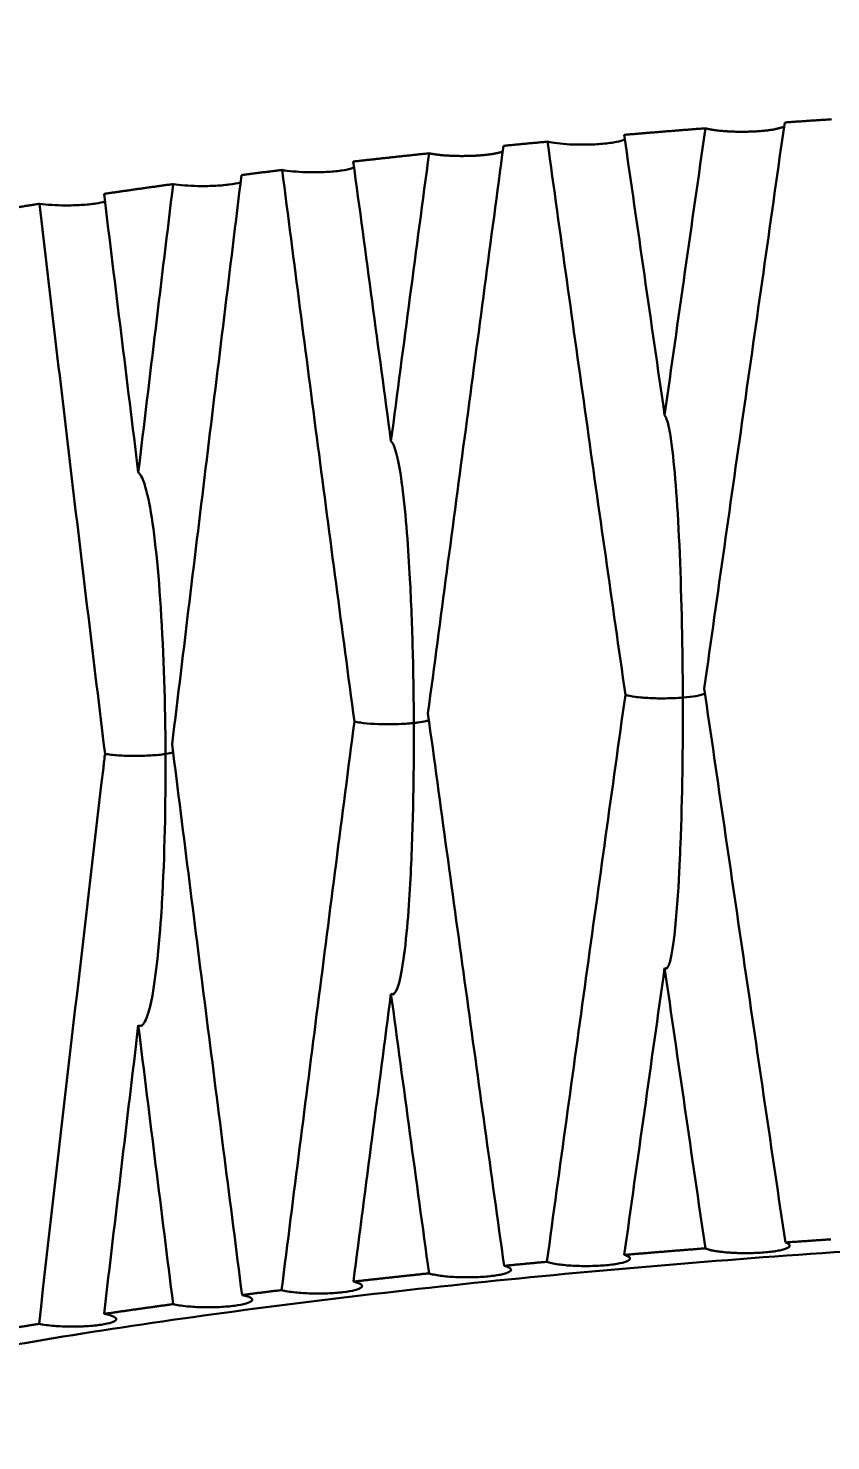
# Model space of a CAD drawing. Header units: millimetres. Extents: x 577 to 7172, y 252 to 2707.
# Drawn here: x 5029.68 to 5035.33, y 1677.77 to 1687.71 of the extents above; entities that cross this region are included whole.
import ezdxf

# ---------------------------------------------------------------- set-up
doc = ezdxf.new("R2010")
doc.units = ezdxf.units.MM
doc.header["$MEASUREMENT"] = 0
doc.layers.add('외형선(ISO)', color=7, linetype='Continuous', lineweight=30)
doc.layers.add('치수(ISO)', color=7, linetype='Continuous', lineweight=25)
doc.styles.add('굴림', font='')
doc.styles.get('굴림').set_extended_font_data('援대┝')
doc.dimstyles.new('기본값 (ISO)', dxfattribs={"dimscale": 10, "dimtxt": 3, "dimasz": 2.5, "dimexe": 3.175, "dimexo": 0, "dimgap": 0.762, "dimtad": 1, "dimtoh": 1, "dimdec": 0, "dimzin": 1, "dimdsep": 46, "dimtxsty": '굴림', "dimcen": 0.5, "dimazin": 0, "dimtfac": 1, "dimtdec": 4, "dimtix": 1, "dimtmove": 1, "dimatfit": 3, "dimfxl": 1, "dimtolj": 1, "dimtzin": 1, "dimarcsym": 0})

# ---------------------------------------------------------------- blocks, each defined once
blk = doc.blocks.new('*D7')
at = {"layer": 'Defpoints', "color": 0}
for p in [(4619.2588, 1788.1141), (5041.6141, 1788.1141), (5031.1175, 460.4741)]:
    blk.add_point(p, dxfattribs=at)
at = {"layer": '치수(ISO)', "color": 0, "lineweight": -2}
for p, q in [((5041.6141, 1788.1141), (4587.5088, 1788.1141)), ((4619.2588, 485.4741), (4619.2588, 1763.1141)), ((5031.1175, 460.4741), (4587.5088, 460.4741))]:
    blk.add_line(p, q, dxfattribs=at)
at = {"layer": '치수(ISO)', "color": 0}
for points in [[(4623.4254, 1763.1141), (4615.0921, 1763.1141), (4619.2588, 1788.1141)], [(4615.0921, 485.4741), (4623.4254, 485.4741), (4619.2588, 460.4741)]]:
    blk.add_solid(points, dxfattribs=at)
at = {"layer": '치수(ISO)', "color": 0, "insert": (4596.6388, 1124.2941), "char_height": 30, "attachment_point": 5, "rotation": 90, "style": '굴림'}
blk.add_mtext('\\A1;1328', dxfattribs=at)
blk = doc.blocks.new('*D8')
at = {"layer": 'Defpoints', "color": 0}
for p in [(4733.3918, 1788.1141), (5041.6141, 1788.1141), (4944.6141, 503.6741)]:
    blk.add_point(p, dxfattribs=at)
at = {"layer": '치수(ISO)', "color": 0, "lineweight": -2}
for p, q in [((5041.6141, 1788.1141), (4701.6418, 1788.1141)), ((4733.3918, 528.6741), (4733.3918, 1763.1141)), ((4944.6141, 503.6741), (4701.6418, 503.6741))]:
    blk.add_line(p, q, dxfattribs=at)
at = {"layer": '치수(ISO)', "color": 0}
for points in [[(4737.5585, 1763.1141), (4729.2251, 1763.1141), (4733.3918, 1788.1141)], [(4729.2251, 528.6741), (4737.5585, 528.6741), (4733.3918, 503.6741)]]:
    blk.add_solid(points, dxfattribs=at)
at = {"layer": '치수(ISO)', "color": 0, "insert": (4710.7718, 1145.8941), "char_height": 30, "attachment_point": 5, "rotation": 90, "style": '굴림'}
blk.add_mtext('\\A1;1284', dxfattribs=at)

msp = doc.modelspace()

# ---------------------------------------------------------------- linework, layer by layer
at = {"layer": '외형선(ISO)'}
for points, weights in [([(5034.45, 1687.0052), (5034.1618, 1686.983), (5033.8784, 1686.959)], [0.882401799932, 0.879483172227, 0.876859825539]), ([(5035.3369, 1687.0686), (5035.1716, 1687.0577), (5035.0078, 1687.0462)], [0.892049238172, 0.890137339626, 0.888320395633]), ([(5033.339, 1686.9113), (5033.183, 1686.8969), (5033.0288, 1686.8819)], [0.872119485705, 0.870820543489, 0.869612479342]), ([(5032.5054, 1686.8292), (5032.2357, 1686.801), (5031.972, 1686.7711)], [0.86575152632, 0.863887319636, 0.862308014403]), ([(5031.4716, 1686.7121), (5031.3274, 1686.6945), (5031.1853, 1686.6764)], [0.859546251705, 0.858818439477, 0.858179017524]), ([(5030.7044, 1686.6128), (5030.4574, 1686.5789), (5030.2177, 1686.5436)], [0.856250014971, 0.855382133067, 0.854793570376]), ([(5029.7642, 1686.4743), (5029.634, 1686.4537), (5029.5062, 1686.4327)], [0.853921525831, 0.853742204759, 0.853650232149]), ([(5035.3321, 1679.1873), (5035.1717, 1679.1767), (5035.0125, 1679.1656)], [0.891993557578, 0.890138588029, 0.888373131932]), ([(5034.4495, 1679.1242), (5034.1618, 1679.102), (5033.879, 1679.078)], [0.882396477433, 0.87948342454, 0.876864580004]), ([(5033.3345, 1679.0299), (5033.1831, 1679.0159), (5033.0333, 1679.0014)], [0.872081686339, 0.870821793668, 0.86964757156]), ([(5032.5049, 1678.9482), (5032.2357, 1678.92), (5031.9725, 1678.8901)], [0.865748130706, 0.863887572147, 0.862310880084]), ([(5031.4674, 1678.8306), (5031.3274, 1678.8135), (5031.1894, 1678.7959)], [0.859525093665, 0.858819690151, 0.858197611964]), ([(5030.704, 1678.7317), (5030.4574, 1678.698), (5030.2181, 1678.6627)], [0.856248436069, 0.855382385614, 0.854794639698]), ([(5029.7604, 1678.5928), (5029.634, 1678.5727), (5029.5099, 1678.5523)], [0.853916329956, 0.853743455452, 0.853652924163])]:
    msp.add_rational_spline(points, weights, degree=2, dxfattribs=at)
for points, knots in [([(5034.45, 1687.0052), (5034.4019, 1686.669), (5034.3539, 1686.3325), (5034.2583, 1685.6598), (5034.2106, 1685.3233), (5034.1631, 1684.9868)], [0.000001, 0.000001, 0.000001, 0.000001, 0.1024871, 0.1024871, 0.2049823, 0.2049823, 0.2049823, 0.2049823]), ([(5034.4417, 1683.0645), (5034.536, 1683.7287), (5034.6304, 1684.3924), (5034.8193, 1685.7195), (5034.9137, 1686.3833), (5035.0078, 1687.0462)], [0, 0, 0, 0, 0.2024215, 0.2024215, 0.4049267, 0.4049267, 0.4049267, 0.4049267]), ([(5033.339, 1686.9113), (5033.3582, 1686.9067), (5033.3817, 1686.9027), (5033.4346, 1686.8963), (5033.4637, 1686.8939), (5033.5336, 1686.8903), (5033.5748, 1686.8896), (5033.6544, 1686.891), (5033.6921, 1686.8929), (5033.7637, 1686.8993), (5033.7965, 1686.9038), (5033.8484, 1686.9144), (5033.8676, 1686.9203), (5033.8808, 1686.9273), (5033.8819, 1686.9279), (5033.8828, 1686.9285)], [-0.08671679, -0.08671679, -0.08671679, -0.08671679, -0.07691102, -0.07691102, -0.06729342, -0.06729342, -0.05500868, -0.05500868, -0.04330791, -0.04330791, -0.03087425, -0.03087425, -0.0191078, -0.0191078, -0.01803144, -0.01803144, -0.01803144, -0.01803144]), ([(5033.339, 1686.9113), (5033.4285, 1686.2629), (5033.5191, 1685.614), (5033.7018, 1684.3166), (5033.794, 1683.668), (5033.8867, 1683.019)], [0.000001, 0.000001, 0.000001, 0.000001, 0.2022597, 0.2022597, 0.4043672, 0.4043672, 0.4043672, 0.4043672]), ([(5034.163, 1684.9868), (5034.1155, 1685.3156), (5034.068, 1685.6444), (5033.9732, 1686.3017), (5033.9258, 1686.6305), (5033.8784, 1686.959)], [0, 0, 0, 0, 0.102515, 0.102515, 0.205021, 0.205021, 0.205021, 0.205021]), ([(5032.5054, 1686.8292), (5032.4603, 1686.4919), (5032.4154, 1686.1544), (5032.3261, 1685.4796), (5032.2815, 1685.142), (5032.2372, 1684.8046)], [0.000001, 0.000001, 0.000001, 0.000001, 0.1025092, 0.1025092, 0.2050123, 0.2050123, 0.2050123, 0.2050123]), ([(5032.4975, 1682.888), (5032.5858, 1683.5541), (5032.6743, 1684.2198), (5032.8515, 1685.5511), (5032.9403, 1686.2169), (5033.0288, 1686.8819)], [0.000001, 0.000001, 0.000001, 0.000001, 0.2024347, 0.2024347, 0.4049747, 0.4049747, 0.4049747, 0.4049747]), ([(5031.4716, 1686.7121), (5031.4939, 1686.708), (5031.5198, 1686.7046), (5031.5761, 1686.6995), (5031.6058, 1686.6977), (5031.6752, 1686.6956), (5031.7147, 1686.6957), (5031.7918, 1686.6984), (5031.8286, 1686.701), (5031.896, 1686.7085), (5031.9257, 1686.7135), (5031.9602, 1686.7222), (5031.9699, 1686.7252), (5031.9778, 1686.7284)], [-0.08671453, -0.08671453, -0.08671453, -0.08671453, -0.07697009, -0.07697009, -0.06759343, -0.06759343, -0.05584193, -0.05584193, -0.04402644, -0.04402644, -0.03171451, -0.03171451, -0.02566615, -0.02566615, -0.02566615, -0.02566615]), ([(5031.4716, 1686.7121), (5031.5544, 1686.0658), (5031.6383, 1685.4188), (5031.8078, 1684.1253), (5031.8934, 1683.4786), (5031.9797, 1682.8315)], [0.000001, 0.000001, 0.000001, 0.000001, 0.2022265, 0.2022265, 0.4043422, 0.4043422, 0.4043422, 0.4043422]), ([(5032.2372, 1684.8046), (5032.1928, 1685.1324), (5032.1486, 1685.4603), (5032.0602, 1686.1157), (5032.0161, 1686.4435), (5031.972, 1686.7711)], [0.0000025, 0.0000025, 0.0000025, 0.0000025, 0.1025246, 0.1025246, 0.2050517, 0.2050517, 0.2050517, 0.2050517]), ([(5030.7044, 1686.6128), (5030.6631, 1686.2746), (5030.6221, 1685.9361), (5030.5404, 1685.2595), (5030.4997, 1684.921), (5030.4592, 1684.5826)], [0.000001, 0.000001, 0.000001, 0.000001, 0.1025067, 0.1025067, 0.2050094, 0.2050094, 0.2050094, 0.2050094]), ([(5030.6972, 1682.6713), (5030.778, 1683.3393), (5030.8592, 1684.0069), (5031.022, 1685.3418), (5031.1037, 1686.0095), (5031.1853, 1686.6764)], [0.000001, 0.000001, 0.000001, 0.000001, 0.2024334, 0.2024334, 0.4049747, 0.4049747, 0.4049747, 0.4049747]), ([(5030.7044, 1686.6128), (5030.7284, 1686.6088), (5030.7561, 1686.6055), (5030.8152, 1686.6009), (5030.846, 1686.5994), (5030.9155, 1686.598), (5030.9541, 1686.5986), (5031.0293, 1686.602), (5031.0652, 1686.605), (5031.1296, 1686.6133), (5031.1573, 1686.6186), (5031.1785, 1686.6247), (5031.1787, 1686.6247), (5031.179, 1686.6248)], [-0.08672066, -0.08672066, -0.08672066, -0.08672066, -0.07671523, -0.07671523, -0.06720021, -0.06720021, -0.05571666, -0.05571666, -0.04385026, -0.04385026, -0.03160022, -0.03160022, -0.03146582, -0.03146582, -0.03146582, -0.03146582]), ([(5030.4592, 1684.5826), (5030.4188, 1684.9095), (5030.3784, 1685.2365), (5030.2979, 1685.89), (5030.2577, 1686.2169), (5030.2177, 1686.5436)], [0.0000001, 0.0000001, 0.0000001, 0.0000001, 0.1025216, 0.1025216, 0.2050463, 0.2050463, 0.2050463, 0.2050463]), ([(5029.7642, 1686.4743), (5029.7902, 1686.4706), (5029.8197, 1686.4677), (5029.8812, 1686.4639), (5029.9126, 1686.4628), (5029.9826, 1686.4624), (5030.0208, 1686.4634), (5030.0947, 1686.4678), (5030.1296, 1686.4713), (5030.1854, 1686.4796), (5030.2072, 1686.4842), (5030.2244, 1686.4892)], [-0.08671465, -0.08671465, -0.08671465, -0.08671465, -0.0765858, -0.0765858, -0.06706854, -0.06706854, -0.05558609, -0.05558609, -0.0436125, -0.0436125, -0.03339189, -0.03339189, -0.03339189, -0.03339189]), ([(5029.7642, 1686.4743), (5029.839, 1685.8297), (5029.9149, 1685.1844), (5030.0685, 1683.8945), (5030.1462, 1683.2495), (5030.2247, 1682.6042)], [0.000001, 0.000001, 0.000001, 0.000001, 0.2022286, 0.2022286, 0.4043452, 0.4043452, 0.4043452, 0.4043452]), ([(5034.163, 1684.9866), (5034.1655, 1684.9838), (5034.1679, 1684.9801), (5034.1727, 1684.9708), (5034.1751, 1684.9651), (5034.1824, 1684.9446), (5034.187, 1684.927), (5034.2004, 1684.8672), (5034.2084, 1684.8133), (5034.2367, 1684.5944), (5034.2556, 1684.332), (5034.2829, 1683.6866), (5034.2895, 1683.3378), (5034.2907, 1683.0073), (5034.2907, 1683.0034), (5034.2907, 1682.9995)], [-0.2395258, -0.2395258, -0.2395258, -0.2395258, -0.236062, -0.236062, -0.2320489, -0.2320489, -0.2222856, -0.2222856, -0.196619, -0.196619, -0.0992983, -0.0992983, 0, 0, 0.0011917, 0.0011917, 0.0011917, 0.0011917]), ([(5031.9797, 1682.8315), (5031.9918, 1682.8286), (5032.006, 1682.8259), (5032.0223, 1682.8235), (5032.0798, 1682.8151), (5032.157, 1682.8109), (5032.2367, 1682.8117), (5032.2867, 1682.8122), (5032.299, 1682.8131), (5032.3285, 1682.8149), (5032.346, 1682.816), (5032.363, 1682.8173), (5032.3793, 1682.8188), (5032.3827, 1682.8191), (5032.386, 1682.8194), (5032.3894, 1682.8198), (5032.3913, 1682.82), (5032.3932, 1682.8202), (5032.3951, 1682.8204), (5032.3956, 1682.8204), (5032.396, 1682.8205), (5032.3965, 1682.8205), (5032.3968, 1682.8206), (5032.397, 1682.8206), (5032.3972, 1682.8206), (5032.3984, 1682.8207), (5032.3979, 1682.824), (5032.3979, 1682.8264), (5032.3979, 1682.8314), (5032.3979, 1682.8363), (5032.3978, 1682.8412), (5032.3978, 1682.8511), (5032.3977, 1682.861), (5032.3977, 1682.8709), (5032.3973, 1682.9285), (5032.3967, 1682.9861), (5032.396, 1683.0438), (5032.3947, 1683.1363), (5032.3929, 1683.2294), (5032.3905, 1683.3222), (5032.386, 1683.4967), (5032.3789, 1683.6768), (5032.3706, 1683.8355), (5032.3598, 1684.0406), (5032.3445, 1684.2738), (5032.3155, 1684.4928), (5032.3141, 1684.5031), (5032.3127, 1684.5135), (5032.3113, 1684.5238), (5032.2898, 1684.6764), (5032.2642, 1684.7816), (5032.2372, 1684.8046)], [0.174173, 0.174173, 0.174173, 0.174173, 0.242781, 0.242781, 0.242781, 0.485088, 0.485088, 0.485088, 0.637044, 0.637044, 0.637044, 0.727344, 0.727344, 0.727344, 0.746253, 0.746253, 0.746253, 0.757186, 0.757186, 0.757186, 0.75989, 0.75989, 0.75989, 0.761242, 0.761242, 0.761242, 0.767812, 0.767812, 0.767812, 0.781376, 0.781376, 0.781376, 0.808505, 0.808505, 0.808505, 0.966573, 0.966573, 0.966573, 1.220067, 1.220067, 1.220067, 1.696952, 1.696952, 1.696952, 2.312984, 2.312984, 2.312984, 2.342213, 2.342213, 2.342213, 2.773681, 2.773681, 2.773681, 2.773681]), ([(5030.6505, 1682.6025), (5030.6504, 1682.6064), (5030.6504, 1682.6102), (5030.6486, 1682.9462), (5030.6383, 1683.3018), (5030.5967, 1683.9446), (5030.5686, 1684.2003), (5030.5267, 1684.414), (5030.5147, 1684.467), (5030.4946, 1684.5255), (5030.4879, 1684.5425), (5030.477, 1684.5622), (5030.4736, 1684.5676), (5030.4665, 1684.5764), (5030.463, 1684.58), (5030.4592, 1684.5826)], [-0.0011776, -0.0011776, -0.0011776, -0.0011776, 0, 0, 0.1010367, 0.1010367, 0.1964256, 0.1964256, 0.2218623, 0.2218623, 0.2314671, 0.2314671, 0.2353907, 0.2353907, 0.238797, 0.238797, 0.238797, 0.238797]), ([(5034.2907, 1682.9995), (5034.2916, 1682.9996), (5034.2924, 1682.9996), (5034.327, 1683.0025), (5034.3575, 1683.0062), (5034.4108, 1683.0154), (5034.4324, 1683.0209), (5034.447, 1683.0268)], [-0.04749706, -0.04749706, -0.04749706, -0.04749706, -0.04722067, -0.04722067, -0.03600247, -0.03600247, -0.02415103, -0.02415103, -0.02415103, -0.02415103]), ([(5035.0125, 1679.1656), (5034.9165, 1679.8157), (5034.821, 1680.4657), (5034.6307, 1681.7653), (5034.536, 1682.415), (5034.4416, 1683.0643)], [0.000001, 0.000001, 0.000001, 0.000001, 0.202444, 0.202444, 0.4048711, 0.4048711, 0.4048711, 0.4048711]), ([(5033.8867, 1683.0188), (5033.7938, 1682.3543), (5033.7014, 1681.6895), (5033.5174, 1680.3599), (5033.4257, 1679.695), (5033.3345, 1679.0299)], [0, 0, 0, 0, 0.2023441, 0.2023441, 0.4046361, 0.4046361, 0.4046361, 0.4046361]), ([(5034.2907, 1682.9995), (5034.2899, 1682.9994), (5034.2891, 1682.9994), (5034.2509, 1682.9964), (5034.2104, 1682.9946), (5034.1318, 1682.9936), (5034.0943, 1682.9943), (5034.0211, 1682.9978), (5033.9865, 1683.0008), (5033.9275, 1683.0088), (5033.9037, 1683.0137), (5033.8867, 1683.0192)], [-0.0475237, -0.0475237, -0.0475237, -0.0475237, -0.0472478, -0.0472478, -0.03491988, -0.03491988, -0.02364954, -0.02364954, -0.01174683, -0.01174683, -0.0000164, -0.0000164, -0.0000164, -0.0000164]), ([(5034.163, 1681.0975), (5034.1654, 1681.0949), (5034.1678, 1681.0933), (5034.1729, 1681.0922), (5034.1753, 1681.0928), (5034.1818, 1681.0971), (5034.1854, 1681.1026), (5034.1979, 1681.1278), (5034.2058, 1681.1604), (5034.2509, 1681.3958), (5034.2693, 1681.8337), (5034.287, 1682.2928), (5034.2917, 1682.6508), (5034.2908, 1682.9917), (5034.2908, 1682.9956), (5034.2907, 1682.9995)], [-0.1555087, -0.1555087, -0.1555087, -0.1555087, -0.154282, -0.154282, -0.1530175, -0.1530175, -0.1507982, -0.1507982, -0.1441476, -0.1441476, -0.1025267, -0.1025267, 0, 0, 0.0011911, 0.0011911, 0.0011911, 0.0011911]), ([(5031.9797, 1682.8315), (5031.8934, 1682.1651), (5031.8075, 1681.4983), (5031.6367, 1680.1647), (5031.5518, 1679.4977), (5031.4674, 1678.8306)], [0.0000028, 0.0000028, 0.0000028, 0.0000028, 0.2023594, 0.2023594, 0.4046873, 0.4046873, 0.4046873, 0.4046873]), ([(5032.5041, 1682.8399), (5032.4976, 1682.8377), (5032.4903, 1682.8357), (5032.4822, 1682.8339), (5032.4665, 1682.8304), (5032.4483, 1682.8272), (5032.4279, 1682.8244), (5032.4195, 1682.8232), (5032.4109, 1682.8221), (5032.4019, 1682.8211), (5032.4011, 1682.821), (5032.4003, 1682.8209), (5032.3995, 1682.8209), (5032.3992, 1682.8208), (5032.3989, 1682.8208), (5032.3986, 1682.8207), (5032.3952, 1682.8204), (5032.3979, 1682.8159), (5032.398, 1682.8134), (5032.398, 1682.8107), (5032.398, 1682.808), (5032.398, 1682.8053), (5032.398, 1682.8), (5032.398, 1682.7947), (5032.398, 1682.7893), (5032.3981, 1682.7501), (5032.3982, 1682.7108), (5032.3981, 1682.6716), (5032.3978, 1682.563), (5032.3968, 1682.4539), (5032.395, 1682.3457), (5032.3919, 1682.1636), (5032.3865, 1681.9761), (5032.3778, 1681.7948), (5032.3691, 1681.6135), (5032.3564, 1681.3914), (5032.3286, 1681.1829), (5032.3271, 1681.1712), (5032.3255, 1681.1595), (5032.3238, 1681.1478), (5032.2989, 1680.9758), (5032.269, 1680.8886), (5032.2372, 1680.9156)], [2.452501, 2.452501, 2.452501, 2.452501, 2.481701, 2.481701, 2.481701, 2.537947, 2.537947, 2.537947, 2.560848, 2.560848, 2.560848, 2.562897, 2.562897, 2.562897, 2.563689, 2.563689, 2.563689, 2.572116, 2.572116, 2.572116, 2.581012, 2.581012, 2.581012, 2.598804, 2.598804, 2.598804, 2.729561, 2.729561, 2.729561, 3.092087, 3.092087, 3.092087, 3.702355, 3.702355, 3.702355, 4.312573, 4.312573, 4.312573, 4.346971, 4.346971, 4.346971, 4.854798, 4.854798, 4.854798, 4.854798]), ([(5033.0333, 1679.0014), (5032.943, 1679.6495), (5032.8532, 1680.2973), (5032.6746, 1681.5929), (5032.5858, 1682.2406), (5032.4975, 1682.888)], [0.000001, 0.000001, 0.000001, 0.000001, 0.2024117, 0.2024117, 0.4048477, 0.4048477, 0.4048477, 0.4048477]), ([(5031.1894, 1678.7959), (5031.1062, 1679.4421), (5031.0236, 1680.0881), (5030.8595, 1681.3799), (5030.7781, 1682.0258), (5030.6972, 1682.6713)], [0.000001, 0.000001, 0.000001, 0.000001, 0.2024117, 0.2024117, 0.4048476, 0.4048476, 0.4048476, 0.4048476]), ([(5030.2247, 1682.6042), (5030.2209, 1682.5716), (5030.217, 1682.5389), (5030.2132, 1682.5063), (5030.06, 1681.2023), (5029.9091, 1679.8977), (5029.7604, 1678.5928)], [1.189733, 1.189733, 1.189733, 1.189733, 1.288489, 1.288489, 1.288489, 5.237704, 5.237704, 5.237704, 5.237704]), ([(5030.2247, 1682.6042), (5030.2378, 1682.6018), (5030.2524, 1682.5996), (5030.2843, 1682.5959), (5030.3014, 1682.5943), (5030.3538, 1682.5906), (5030.3912, 1682.5893), (5030.4693, 1682.589), (5030.5093, 1682.5901), (5030.5841, 1682.5947), (5030.6183, 1682.598), (5030.649, 1682.6023), (5030.6497, 1682.6024), (5030.6505, 1682.6025)], [0.000001, 0.000001, 0.000001, 0.000001, 0.00609458, 0.00609458, 0.01213298, 0.01213298, 0.02364508, 0.02364508, 0.03562162, 0.03562162, 0.04719978, 0.04719978, 0.04747704, 0.04747704, 0.04747704, 0.04747704]), ([(5030.6505, 1682.6025), (5030.6505, 1682.5986), (5030.6505, 1682.5947), (5030.652, 1682.2499), (5030.6447, 1681.8866), (5030.6173, 1681.4207), (5030.5919, 1681.0268), (5030.5294, 1680.7769), (5030.5161, 1680.7345), (5030.4951, 1680.7026), (5030.4893, 1680.6958), (5030.479, 1680.69), (5030.4751, 1680.6889), (5030.467, 1680.6894), (5030.4631, 1680.6909), (5030.4592, 1680.6936)], [-0.225028, -0.225028, -0.225028, -0.225028, -0.2233783, -0.2233783, -0.0780374, -0.0780374, -0.0186928, -0.0186928, -0.0072936, -0.0072936, -0.0038366, -0.0038366, -0.0018977, -0.0018977, -0.000001, -0.000001, -0.000001, -0.000001]), ([(5030.7046, 1682.6123), (5030.6897, 1682.6088), (5030.6722, 1682.6056), (5030.6519, 1682.6027), (5030.6512, 1682.6026), (5030.6505, 1682.6025)], [0.039518427, 0.039518427, 0.039518427, 0.039518427, 0.047200322, 0.047200322, 0.047477712, 0.047477712, 0.047477712, 0.047477712]), ([(5033.879, 1679.078), (5033.9261, 1679.4146), (5033.9733, 1679.7512), (5034.068, 1680.4243), (5034.1155, 1680.7608), (5034.163, 1681.0973)], [0.000001, 0.000001, 0.000001, 0.000001, 0.1025131, 0.1025131, 0.205043, 0.205043, 0.205043, 0.205043]), ([(5034.1631, 1681.0973), (5034.2106, 1680.7685), (5034.2582, 1680.4397), (5034.3537, 1679.7819), (5034.4016, 1679.4531), (5034.4495, 1679.1242)], [0, 0, 0, 0, 0.102521, 0.102521, 0.2050243, 0.2050243, 0.2050243, 0.2050243]), ([(5031.9725, 1678.8901), (5032.0164, 1679.2278), (5032.0604, 1679.5654), (5032.1486, 1680.2406), (5032.1928, 1680.5781), (5032.2372, 1680.9156)], [0.000001, 0.000001, 0.000001, 0.000001, 0.1025344, 0.1025344, 0.2050717, 0.2050717, 0.2050717, 0.2050717]), ([(5032.2372, 1680.9156), (5032.2815, 1680.5878), (5032.326, 1680.2599), (5032.4153, 1679.6041), (5032.46, 1679.2762), (5032.5049, 1678.9482)], [0.0000026, 0.0000026, 0.0000026, 0.0000026, 0.1025302, 0.1025302, 0.2050538, 0.2050538, 0.2050538, 0.2050538]), ([(5030.2181, 1678.6627), (5030.258, 1679.0012), (5030.2981, 1679.3397), (5030.3784, 1680.0167), (5030.4188, 1680.3551), (5030.4592, 1680.6936)], [0.000001, 0.000001, 0.000001, 0.000001, 0.102532, 0.102532, 0.2050688, 0.2050688, 0.2050688, 0.2050688]), ([(5030.4592, 1680.6936), (5030.4997, 1680.3666), (5030.5403, 1680.0397), (5030.6219, 1679.3858), (5030.6629, 1679.0588), (5030.704, 1678.7317)], [0.0000006, 0.0000006, 0.0000006, 0.0000006, 0.1025277, 0.1025277, 0.2050489, 0.2050489, 0.2050489, 0.2050489]), ([(5033.3345, 1679.0299), (5033.3436, 1679.0264), (5033.355, 1679.023), (5033.3822, 1679.0168), (5033.398, 1679.014), (5033.4461, 1679.0072), (5033.4813, 1679.0039), (5033.5583, 1678.9999), (5033.5994, 1678.9992), (5033.6789, 1679.0006), (5033.7167, 1679.0025), (5033.7883, 1679.0089), (5033.8211, 1679.0134), (5033.8731, 1679.024), (5033.8925, 1679.03), (5033.9162, 1679.0425), (5033.9211, 1679.049), (5033.9176, 1679.0592), (5033.9137, 1679.0631), (5033.9006, 1679.0707), (5033.891, 1679.0745), (5033.879, 1679.078)], [0.000001, 0.000001, 0.000001, 0.000001, 0.00671405, 0.00671405, 0.01355231, 0.01355231, 0.02544298, 0.02544298, 0.03769479, 0.03769479, 0.04938839, 0.04938839, 0.06183958, 0.06183958, 0.07366788, 0.07366788, 0.08486035, 0.08486035, 0.09162367, 0.09162367, 0.09878732, 0.09878732, 0.09878732, 0.09878732]), ([(5032.5049, 1678.9482), (5032.5146, 1678.945), (5032.5263, 1678.9419), (5032.5535, 1678.9363), (5032.5689, 1678.9337), (5032.6171, 1678.9272), (5032.6529, 1678.9242), (5032.7301, 1678.9206), (5032.7707, 1678.9201), (5032.8495, 1678.9218), (5032.8871, 1678.9239), (5032.9577, 1678.9306), (5032.9898, 1678.9352), (5033.0401, 1678.9461), (5033.0586, 1678.9521), (5033.0805, 1678.9647), (5033.0845, 1678.9712), (5033.0794, 1678.9817), (5033.0745, 1678.9858), (5033.0586, 1678.9938), (5033.0474, 1678.9978), (5033.0333, 1679.0014)], [0.000001, 0.000001, 0.000001, 0.000001, 0.00635916, 0.00635916, 0.01280053, 0.01280053, 0.02469006, 0.02469006, 0.03677881, 0.03677881, 0.04850111, 0.04850111, 0.0609202, 0.0609202, 0.0727232, 0.0727232, 0.08393412, 0.08393412, 0.09115181, 0.09115181, 0.09878771, 0.09878771, 0.09878771, 0.09878771]), ([(5031.4674, 1678.8306), (5031.4795, 1678.8272), (5031.4939, 1678.824), (5031.5269, 1678.8183), (5031.5453, 1678.8158), (5031.599, 1678.8102), (5031.6366, 1678.8078), (5031.7141, 1678.8057), (5031.7533, 1678.806), (5031.8296, 1678.8089), (5031.8662, 1678.8117), (5031.9326, 1678.8195), (5031.9616, 1678.8246), (5032.0052, 1678.8361), (5032.0202, 1678.8424), (5032.0353, 1678.8554), (5032.0357, 1678.862), (5032.0247, 1678.8723), (5032.018, 1678.876), (5031.9992, 1678.8834), (5031.9871, 1678.8869), (5031.9725, 1678.8901)], [0.000001, 0.000001, 0.000001, 0.000001, 0.00699966, 0.00699966, 0.01402328, 0.01402328, 0.02591207, 0.02591207, 0.03755118, 0.03755118, 0.04938635, 0.04938635, 0.06168207, 0.06168207, 0.07337904, 0.07337904, 0.08479022, 0.08479022, 0.09163929, 0.09163929, 0.09878619, 0.09878619, 0.09878619, 0.09878619]), ([(5030.704, 1678.7317), (5030.7168, 1678.7285), (5030.7317, 1678.7256), (5030.7651, 1678.7203), (5030.7835, 1678.7181), (5030.8379, 1678.7128), (5030.876, 1678.7108), (5030.9536, 1678.7092), (5030.9923, 1678.7097), (5031.0678, 1678.7132), (5031.1039, 1678.7162), (5031.1685, 1678.7244), (5031.1962, 1678.7297), (5031.2372, 1678.7414), (5031.2508, 1678.7477), (5031.2632, 1678.7609), (5031.2621, 1678.7675), (5031.2485, 1678.7779), (5031.2405, 1678.7818), (5031.2191, 1678.7892), (5031.2054, 1678.7927), (5031.1894, 1678.7959)], [0.000001, 0.000001, 0.000001, 0.000001, 0.00679681, 0.00679681, 0.01358032, 0.01358032, 0.02547245, 0.02547245, 0.03701298, 0.03701298, 0.04889306, 0.04889306, 0.06114128, 0.06114128, 0.07279255, 0.07279255, 0.08433786, 0.08433786, 0.09142456, 0.09142456, 0.09878732, 0.09878732, 0.09878732, 0.09878732]), ([(5029.7604, 1678.5928), (5029.7749, 1678.5896), (5029.7914, 1678.5868), (5029.8278, 1678.5819), (5029.8475, 1678.5798), (5029.9044, 1678.5754), (5029.9433, 1678.5738), (5030.0209, 1678.5733), (5030.059, 1678.5743), (5030.1326, 1678.5788), (5030.1675, 1678.5823), (5030.228, 1678.5914), (5030.2531, 1678.5969), (5030.2885, 1678.6091), (5030.2992, 1678.6155), (5030.3061, 1678.629), (5030.3018, 1678.6359), (5030.2827, 1678.6461), (5030.2732, 1678.6497), (5030.2493, 1678.6566), (5030.2347, 1678.6598), (5030.2181, 1678.6627)], [0.000001, 0.000001, 0.000001, 0.000001, 0.0069731, 0.0069731, 0.01387036, 0.01387036, 0.02573953, 0.02573953, 0.03717179, 0.03717179, 0.04914047, 0.04914047, 0.06129524, 0.06129524, 0.07287343, 0.07287343, 0.0848416, 0.0848416, 0.09171989, 0.09171989, 0.09878851, 0.09878851, 0.09878851, 0.09878851])]:
    msp.add_open_spline(points, degree=3, knots=knots, dxfattribs=at)
for points, weights, knots in [([(5034.45, 1687.0052), (5034.539, 1686.9803), (5034.712, 1686.9808), (5034.938, 1686.9815), (5035.0038, 1687.0184)], [0.866613980302, 0.80981920397, 1, 0.765278731794, 0.906763331183], [0.55085, 0.55085, 0.55085, 1.570796, 1.570796, 2.829614, 2.829614, 2.829614]), ([(5032.5054, 1686.8292), (5032.5969, 1686.8096), (5032.7453, 1686.8102), (5032.9433, 1686.8109), (5033.0235, 1686.842)], [0.856730759577, 0.83198223127, 1, 0.787831099938, 0.883048231795], [0.669711, 0.669711, 0.669711, 1.570796, 1.570796, 2.708665, 2.708665, 2.708665]), ([(5058.6142, 1676.3802), (5058.6142, 1679.3018), (5041.6142, 1679.3018), (5024.6142, 1679.3018), (5024.6142, 1676.3802)], [0.999999999998, 0.707106781188, 1, 0.707106781187, 1], [3.141593, 3.141593, 3.141593, 4.712389, 4.712389, 6.283185, 6.283185, 6.283185]), ([(5034.4495, 1679.1242), (5034.5219, 1679.09), (5034.7376, 1679.0906), (5035.0433, 1679.0914), (5035.0432, 1679.1431), (5035.0431, 1679.155), (5035.0125, 1679.1656)], [0.896963516157, 0.773820927301, 1, 0.707106781187, 1, 0.913201360053, 0.877848116672], [3.499383, 3.499383, 3.499383, 4.712389, 4.712389, 6.283185, 6.283185, 6.748689, 6.748689, 6.748689])]:
    msp.add_rational_spline(points, weights, degree=2, knots=knots, dxfattribs=at)

# ---------------------------------------------------------------- dimensions: what is measured, and where the dimension line sits
at = {"layer": '치수(ISO)'}
for base, p1, picture, middle in [((4619.2588, 1788.1141), (5031.1175, 460.4741), '*D7', (4596.6388, 1124.2941)), ((4733.3918, 1788.1141), (4944.6141, 503.6741), '*D8', (4710.7718, 1145.8941))]:
    dim = msp.add_linear_dim(base=base, p1=p1, p2=(5041.6141, 1788.1141), angle=90, dimstyle='기본값 (ISO)', dxfattribs=at)
    dim.commit()
    dim.dimension.update_dxf_attribs({"geometry": picture, "text_midpoint": middle})

doc.saveas('drawing.dxf')
